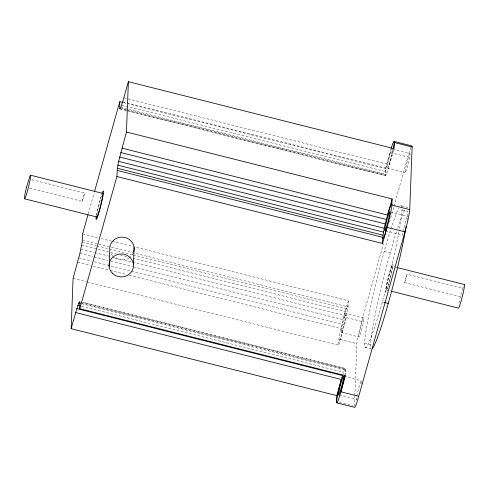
<?xml version="1.0" encoding="UTF-8"?>
<svg xmlns="http://www.w3.org/2000/svg" width="489" height="489" viewBox="0 0 489 489"><rect width="100%" height="100%" fill="white"/><g stroke="black" fill="none" stroke-linecap="round" stroke-linejoin="round"><path stroke-width="0.37" stroke-dasharray="2.44 1.83" d="M87.146 281.915L338.736 345.307L338.975 339.17A17.787 1.351 -75.9 0 1 343.743 316.909L348.278 300.784L133.68 246.713M345.399 375.656L345.546 368.48L82.849 302.288M348.278 300.784C348.284 316.114 342.355 330.637 338.736 345.307M354.433 406.267L354.812 396.341M354.843 395.577L356.836 343.669A17.787 1.351 -75.9 0 1 361.603 321.407L383.48 243.601M410.968 147.372A17.787 1.351 -75.9 0 0 407.832 156.981L389.971 152.476L385.436 168.601L385.295 175.777L386.365 174.359L388.333 168.717L393.621 150.099M29.462 188.082L82.286 201.389L84.652 192.99L31.094 179.494M462.765 288.259L460.406 296.664L404.647 282.611L407.007 274.207L462.765 288.259L463.389 286.456M460.406 296.664L460.021 298.211A12.219 0.929 -75.9 0 0 458.566 305.289M82.286 201.389L84.652 192.99M88.197 214.023L94.181 192.727M389.464 222.312L393.798 206.896M394.006 206.162L407.832 156.981M404.647 282.611L407.007 274.207M342.502 375.54L344.476 369.898L345.546 368.48M392.887 149.365L410.039 153.687A9.774 0.74 -75.9 0 1 406.83 168.668A9.774 0.74 -75.9 0 1 405.925 167A9.774 0.74 -75.9 0 1 410.039 153.687M123.845 97.818L389.501 164.756A17.787 1.351 -75.9 0 0 393.187 149.561M387.294 168.045L405.155 172.55M122.678 101.785L126.382 102.714M127.122 102.904L388.333 168.717M123.485 102.598L126.443 103.344M127.183 103.534L385.436 168.601M121.608 105.062L387.264 171.994M120.71 107.421L386.365 174.359M120.288 107.99L126.211 109.487M126.951 109.67L385.204 174.738A17.787 1.351 -75.9 0 1 391.139 148.515M120.037 108.717L385.693 175.649M119.64 108.845L126.303 110.526M127.042 110.71L385.295 175.777M401.579 205.9L407.533 207.403A73.307 5.562 -75.9 0 0 405.901 207.941M401.964 210.184L407.918 211.682A73.307 5.562 -75.9 0 1 407.025 220.496M390.485 211.957L407.63 216.279M385.607 230.82L402.753 235.142A9.774 0.74 -75.9 0 1 402.991 232.312M384.25 251.334L390.204 252.837M392.282 266.34A12.219 0.929 -75.9 0 1 388.272 285.069A12.219 0.929 -75.9 0 1 387.147 282.978A12.219 0.929 -75.9 0 1 392.282 266.34L396.707 267.452M386.188 289.916L390.607 291.028M382.306 301.921L383.633 302.257M82.623 233.852L98.161 237.764M101.125 238.51L111.48 241.12M112.219 241.309L132.941 246.529M82.384 239.989L348.04 306.921A17.787 1.351 -75.9 0 0 343.743 316.909L361.603 321.407M82.17 242.128L96.229 245.667M96.969 245.857L132.488 254.806M133.228 254.989L347.826 309.06M81.663 245.215L116.443 253.98M120.141 254.916L126.798 256.591M132.721 258.082L347.318 312.153M345.949 313.614A9.774 0.74 -75.9 0 1 342.74 328.596A9.774 0.74 -75.9 0 1 341.835 326.927A9.774 0.74 -75.9 0 1 345.949 313.614L363.81 318.119A9.774 0.74 -75.9 0 1 360.601 333.101A9.774 0.74 -75.9 0 1 359.702 331.426A9.774 0.74 -75.9 0 1 363.81 318.119M80.893 249.054L94.212 252.41M94.952 252.593L111.229 256.694M111.969 256.884L131.951 261.915M132.69 262.104L346.548 315.986M79.915 253.363L93.234 256.725M93.974 256.908L108.038 260.454M110.997 261.199L132.458 266.603M133.197 266.792L345.57 320.301M78.796 257.868L91.382 261.04M94.34 261.786L130.6 270.918M131.339 271.108L344.452 324.8M77.617 262.251L90.196 265.423M93.161 266.169L109.438 270.27M110.178 270.454L126.455 274.555M129.414 275.301L343.272 329.183A17.787 1.351 -75.9 0 1 338.975 339.17L356.836 343.669M341.071 332.477L358.932 336.976M364.598 343.076L370.552 344.574M364.983 347.355L370.937 348.859A73.307 5.562 -75.9 0 1 377.398 304.072A73.307 5.562 -75.9 0 1 396.689 231.15M73.087 278.375L86.406 281.731M82.452 302.416L345.148 368.608M80.722 302.77L345.637 369.519A17.787 1.351 -75.9 0 1 344.91 374.745M81.779 303.712L344.476 369.898M81.62 306.261L343.571 372.263M344.256 376.389L361.402 380.711M339.378 395.253L356.524 399.574M339.427 402.484L353.003 405.907M403.101 231.694A9.774 0.74 -75.9 0 1 405.962 220.16A9.774 0.74 -75.9 0 1 407.685 216.853M356.872 396.127A9.774 0.74 -75.9 0 1 360.32 382.789A9.774 0.74 -75.9 0 1 361.059 384.152M357.111 398.792A9.774 0.74 -75.9 0 1 356.762 396.744M400.619 205.722A73.307 5.562 -75.9 0 1 399.128 230.894M398.975 231.731A73.307 5.562 -75.9 0 1 370.98 337.551A73.307 5.562 -75.9 0 1 371.065 304.299A73.307 5.562 -75.9 0 1 399.03 207.88M392.178 149.188A9.774 0.74 -75.9 0 1 389.177 163.479A9.774 0.74 -75.9 0 1 387.771 163.937A9.774 0.74 -75.9 0 1 391.958 149.255M133.326 252.819A12.219 11.467 2.2 0 1 129.567 257.587M129.004 257.978A12.219 11.467 2.2 0 1 113.35 256.682M112.409 255.692A12.219 11.467 2.2 0 1 110.905 253.418M397.63 228.271A73.307 5.562 -75.9 0 1 405.613 208.345M96.798 214.799A12.219 0.929 -75.9 0 1 101.461 196.003M96.388 215.533A14.664 1.112 -75.9 0 1 101.804 194.17M388.083 286.456A14.664 1.112 -75.9 0 0 392.893 263.981A14.664 1.112 -75.9 0 0 386.732 283.95A14.664 1.112 -75.9 0 0 388.083 286.456"/><path stroke-width="0.73" d="M336.573 401.762L336.805 395.625L71.15 328.694L73.087 278.375L79.915 253.363L82.17 242.128L82.623 233.852L87.989 214.757M394.177 141.455L412.038 145.954A17.787 1.351 -75.9 0 1 412.129 146.993L409.727 209.585A17.787 1.351 -75.9 0 1 404.959 231.847L358.73 396.279L340.87 391.781L345.399 375.656L79.744 308.718L79.89 301.542L78.821 302.966L76.852 308.602L71.15 328.694M109.139 266.432L109.787 249.573A12.219 11.467 2.2 0 1 122.971 237.159A12.219 11.467 2.2 0 1 133.766 251.56M79.744 308.718L116.908 176.535L117.36 168.259L118.638 161.339L126.443 132.012L128.381 81.694L394.03 148.632L394.268 142.495L412.129 146.993M122.745 102.415L119.787 101.669L119.64 108.845L120.71 107.421L122.678 101.785L128.381 81.694M133.473 264.451L134.12 247.593M116.908 176.535L382.563 243.473C382.557 228.143 388.486 213.62 392.099 198.95L126.443 132.012M392.099 198.95L391.866 205.087A17.787 1.351 -75.9 0 1 387.092 227.348L382.563 243.473M94.597 191.26L119.787 101.669M336.805 395.625L342.502 375.54L76.852 308.602M409.727 209.585L391.866 205.087A17.787 1.351 -75.9 0 0 387.569 215.074L121.914 148.136M120.734 152.519L386.383 219.457M119.616 157.024L385.271 223.956M404.959 231.847L387.092 227.348A17.787 1.351 -75.9 0 1 382.795 237.336L117.146 170.398M118.638 161.339L384.293 228.271M117.867 165.172L383.523 232.104M117.36 168.259L383.015 235.197M30.611 175.215L102.812 193.406M397.441 267.642L464.489 284.531M24.511 198.791L96.718 216.982M391.341 291.218L458.389 308.107A12.219 0.929 -75.9 0 0 462.478 295.979A12.219 0.929 -75.9 0 0 464.214 284.622M384.293 302.422L388.266 303.424M78.821 302.966L80.3 303.339M77.922 305.325L80.141 305.888M75.685 312.569L341.34 379.501A17.787 1.351 -75.9 0 0 337.013 402.728A17.787 1.351 -75.9 0 0 344.8 375.338M336.664 402.802L354.525 407.306A17.787 1.351 -75.9 0 0 358.73 396.279M391.139 148.515A17.787 1.351 -75.9 0 1 393.315 148.925M406.059 226.798A73.307 5.562 -75.9 0 1 389.415 299.286A73.307 5.562 -75.9 0 1 372.569 348.321M102.543 193.497A12.219 0.929 -75.9 0 1 100.416 206.401A12.219 0.929 -75.9 0 1 96.651 216.266M102.067 193.43A14.664 1.112 -75.9 0 1 102.959 195.893A14.664 1.112 -75.9 0 1 98.203 214.799A14.664 1.112 -75.9 0 1 96.205 216.719M26.528 187.342L26.149 188.888A12.219 0.929 -75.9 0 0 24.921 198.491A12.219 0.929 -75.9 0 0 29.438 183.112A12.219 0.929 -75.9 0 0 29.878 176.193L26.528 187.342M340.332 391.194A9.774 0.74 -75.9 0 0 343.541 376.212A9.774 0.74 -75.9 0 0 339.433 389.519A9.774 0.74 -75.9 0 0 340.332 391.194M386.561 226.762A9.774 0.74 -75.9 0 0 389.77 211.78A9.774 0.74 -75.9 0 0 385.662 225.093A9.774 0.74 -75.9 0 0 386.561 226.762M112.702 273.547A12.219 11.467 2.2 0 0 133.118 268.418A12.219 11.467 2.2 0 0 118.093 254.366A12.219 11.467 2.2 0 0 112.702 273.547"/></g></svg>
